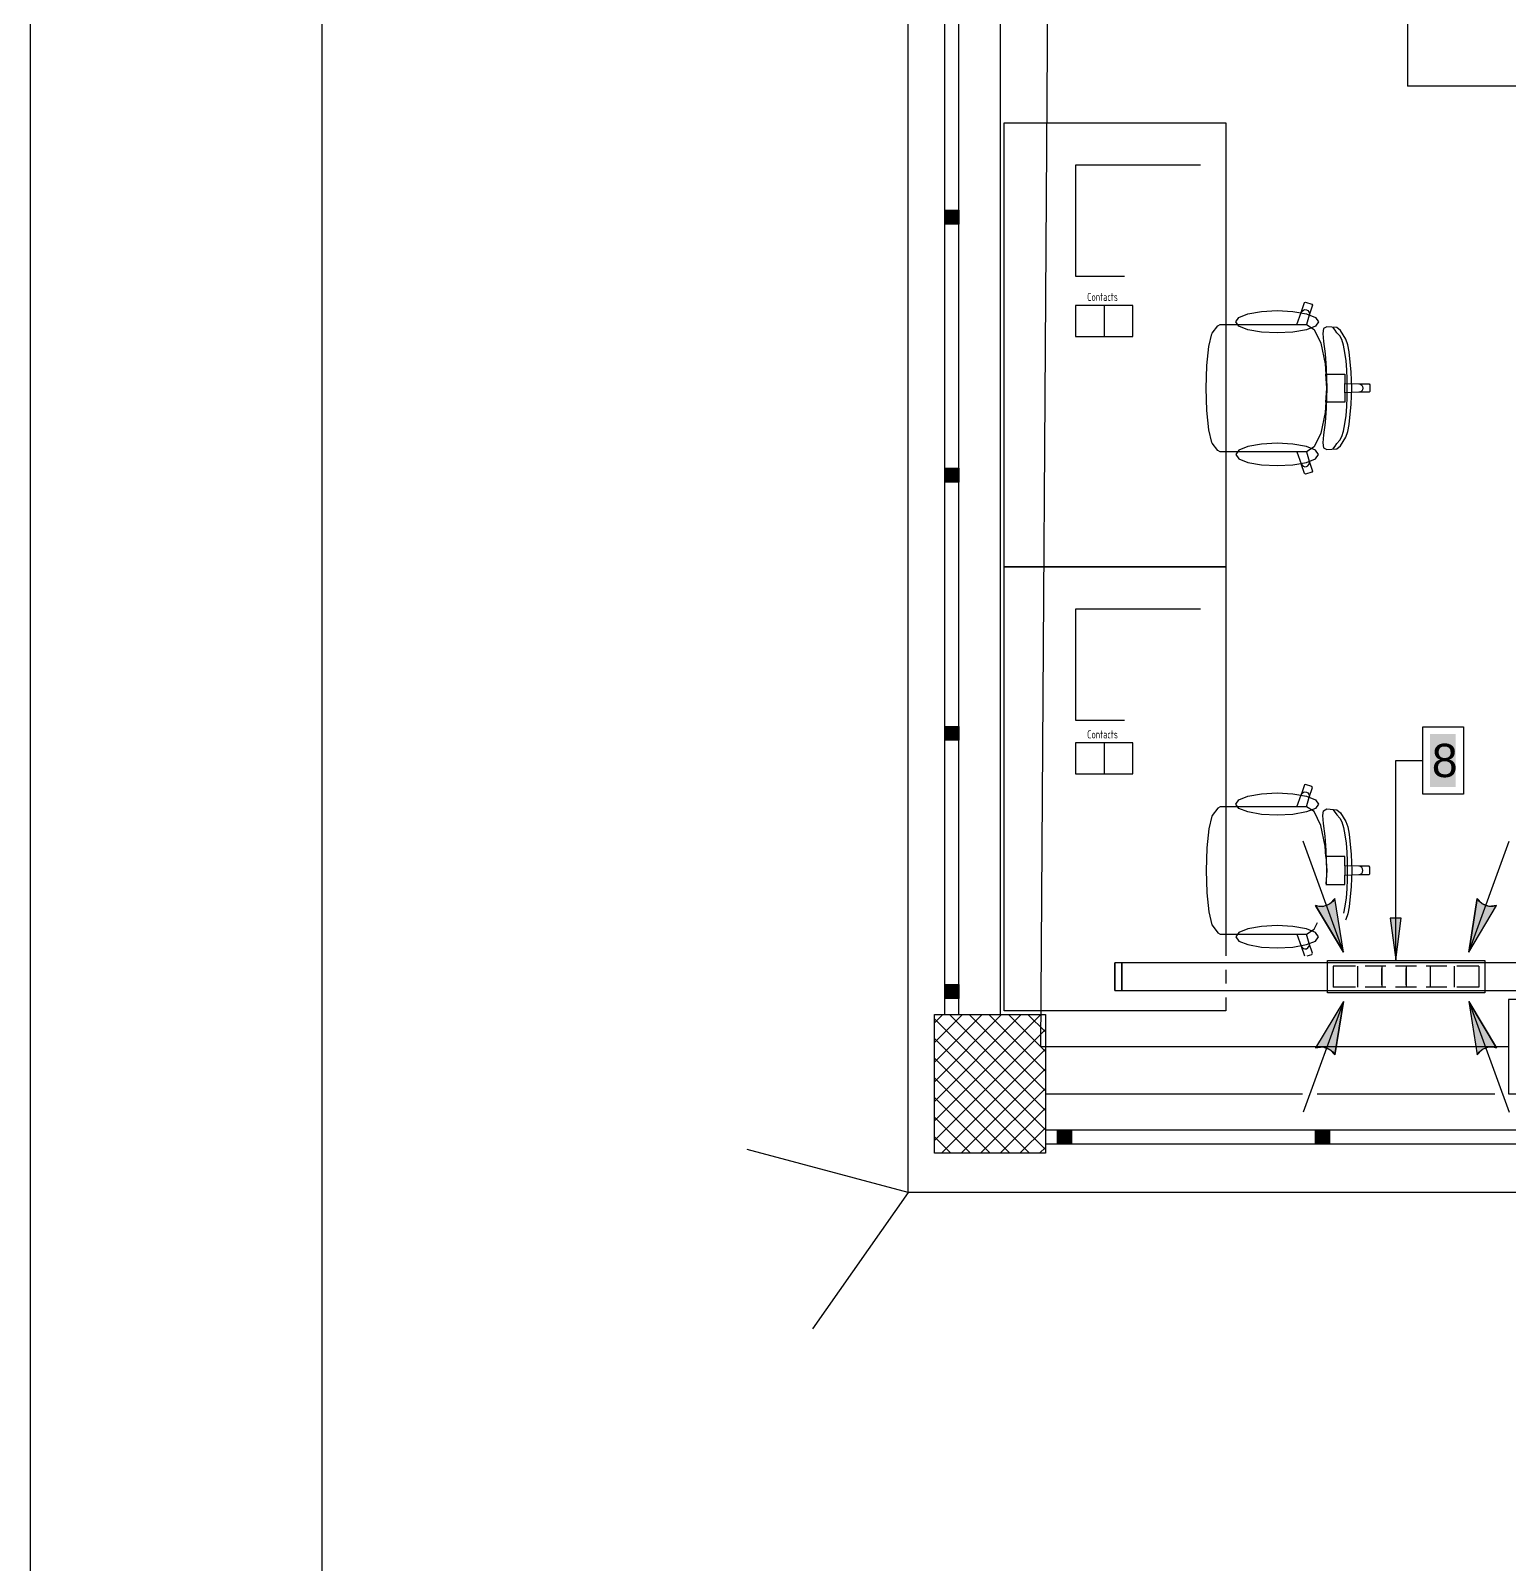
# Model space of a CAD drawing. Extents: x 25325 to 182345, y 3956 to 147305.
# Drawn here: x 91168.785 to 91172.981, y 73647.627 to 73651.979 of the extents above; entities that cross this region are included whole.
import ezdxf

# ---------------------------------------------------------------- set-up
doc = ezdxf.new("R2010")
doc.units = 0
doc.header["$MEASUREMENT"] = 0
for name, color, linetype in [('CAT6A CEILING PORTS', 5, 'CONTINUOUS'), ('CAT6A UNDERGROUND PORTS ROUTING', 1, 'CONTINUOUS'), ('CONTACTORS', 3, 'CONTINUOUS'), ('POWER DISTRIBUTION CONTROL LOOP', 2, 'CONTINUOUS')]:
    doc.layers.add(name, color=color, linetype=linetype)
doc.styles.add('PDF Arial', font='arial.ttf')
doc.styles.add('Tabla_100', font='simplex.shx', dxfattribs={"width": 0.7, "height": 20})

# ---------------------------------------------------------------- blocks, each defined once
blk = doc.blocks.new('Sheet-Климатична и вентилационна система офис помещение етаж 4_1')
at = {"layer": 'CAT6A UNDERGROUND PORTS ROUTING', "true_color": 0xd8d8d8, "transparency": 33554687}
for points in [[(3.4219, 14.1346), (3.4219, 14.1739), (3.3826, 14.1739), (3.3826, 14.1346)], [(3.4219, 13.4023), (3.4219, 13.4417), (3.3826, 13.4417), (3.3826, 13.4023)], [(3.4219, 12.6701), (3.4219, 12.7094), (3.3826, 12.7094), (3.3826, 12.6701)], [(3.4219, 11.9378), (3.4219, 11.9772), (3.3826, 11.9772), (3.3826, 11.9378)], [(3.7416, 11.5252), (3.7416, 11.5646), (3.7022, 11.5646), (3.7022, 11.5252)], [(4.4739, 11.5252), (4.4739, 11.5646), (4.4345, 11.5646), (4.4345, 11.5252)]]:
    blk.add_hatch(color=254, dxfattribs=at).paths.add_polyline_path(points)
at = {"layer": 'CAT6A UNDERGROUND PORTS ROUTING', "true_color": 0xffffff, "transparency": 33554687}
blk.add_hatch(color=7, dxfattribs=at).paths.add_polyline_path([(4.7588, 12.6882), (4.8317, 12.6882), (4.8317, 12.5371), (4.7588, 12.5371)])
at = {"layer": 'CAT6A UNDERGROUND PORTS ROUTING', "transparency": 33554687}
for color, points in [(5, [(4.5134, 12.0693), (4.4894, 12.221), (4.4831, 12.2125), (4.475, 12.2057), (4.4655, 12.2009), (4.4552, 12.1985), (4.4446, 12.1985), (4.4343, 12.2009)]), (5, [(4.869, 12.0693), (4.948, 12.2009), (4.9377, 12.1985), (4.9272, 12.1985), (4.9169, 12.2009), (4.9074, 12.2057), (4.8993, 12.2125), (4.893, 12.221)]), (7, [(4.6618, 12.0468), (4.6773, 12.165), (4.6462, 12.165)]), (5, [(4.4894, 11.7774), (4.5134, 11.929), (4.4343, 11.7974), (4.4446, 11.7999), (4.4552, 11.7999), (4.4655, 11.7974), (4.475, 11.7927), (4.4831, 11.7859)]), (5, [(4.893, 11.7774), (4.8993, 11.7859), (4.9074, 11.7927), (4.9169, 11.7974), (4.9272, 11.7999), (4.9377, 11.7999), (4.948, 11.7974), (4.869, 11.929)])]:
    blk.add_hatch(color=color, dxfattribs=at).paths.add_polyline_path(points)
at = {"layer": 'CAT6A UNDERGROUND PORTS ROUTING', "color": 7, "transparency": 33554687}
for points in [[(0.7878, 0.3149), (0.7878, 23.0701)], [(4.7391, 12.7078), (4.8541, 12.7078), (4.8541, 12.5173), (4.7391, 12.5173), (4.7391, 12.7078)], [(4.6618, 12.6126), (4.7391, 12.6126)], [(4.6618, 12.0468), (4.6618, 12.6126)], [(4.5134, 12.0693), (4.3989, 12.3838)], [(4.869, 12.0693), (4.9834, 12.3838)], [(4.4343, 12.2009), (4.4552, 12.1985), (4.475, 12.2057), (4.4894, 12.221)], [(4.4894, 12.221), (4.4831, 12.2125), (4.475, 12.2057), (4.4655, 12.2009), (4.4552, 12.1985), (4.4446, 12.1985), (4.4343, 12.2009)], [(4.5134, 12.0693), (4.4343, 12.2009)], [(4.4343, 12.2009), (4.5134, 12.0693)], [(4.5134, 12.0693), (4.4894, 12.221)], [(4.5134, 12.0693), (4.4894, 12.221)], [(4.869, 12.0693), (4.893, 12.221)], [(4.893, 12.221), (4.869, 12.0693)], [(4.869, 12.0693), (4.948, 12.2009)], [(4.869, 12.0693), (4.948, 12.2009)], [(4.948, 12.2009), (4.9272, 12.1985), (4.9074, 12.2057), (4.893, 12.221)], [(4.948, 12.2009), (4.9377, 12.1985), (4.9272, 12.1985), (4.9169, 12.2009), (4.9074, 12.2057), (4.8993, 12.2125), (4.893, 12.221)], [(4.6618, 12.0468), (4.6773, 12.165), (4.6462, 12.165), (4.6618, 12.0468)], [(4.468, 12.0223), (4.468, 12.0452)], [(4.468, 12.0452), (4.9144, 12.0452)], [(4.468, 11.9762), (4.468, 12.0222)], [(4.4845, 12.0287), (4.4845, 11.9992)], [(4.5475, 12.0287), (4.4845, 12.0287)], [(4.5534, 12.0287), (4.5534, 11.9992)], [(4.6341, 12.0287), (4.575, 12.0287)], [(4.6223, 12.0287), (4.6223, 12.0223)], [(4.6223, 12.0222), (4.6223, 11.9762)], [(4.6223, 11.9992), (4.6223, 12.0222)], [(4.7207, 12.0287), (4.6616, 12.0287)], [(4.6912, 12.0287), (4.6912, 12.0223)], [(4.6912, 12.0222), (4.6912, 11.9762)], [(4.6912, 11.9992), (4.6912, 12.0222)], [(4.8073, 12.0287), (4.7483, 12.0287)], [(4.7601, 12.0287), (4.7601, 12.0223)], [(4.7601, 12.0222), (4.7601, 11.9762)], [(4.7601, 12.0222), (4.7601, 11.9992)], [(4.829, 11.9992), (4.829, 12.0287)], [(4.8979, 12.0287), (4.8349, 12.0287)], [(4.8979, 12.0287), (4.8979, 11.9992)], [(4.9144, 12.0452), (4.9144, 12.0223)], [(4.9144, 12.0222), (4.9144, 11.9762)], [(4.468, 11.9531), (4.468, 11.9761)], [(4.4845, 11.9992), (4.4845, 11.9697)], [(4.5475, 11.9697), (4.4845, 11.9697)], [(4.5534, 11.9992), (4.5534, 11.9697)], [(4.6341, 11.9697), (4.575, 11.9697)], [(4.6223, 11.9762), (4.6223, 11.9992)], [(4.6223, 11.9761), (4.6223, 11.9697)], [(4.7207, 11.9697), (4.6616, 11.9697)], [(4.6912, 11.9762), (4.6912, 11.9992)], [(4.6912, 11.9761), (4.6912, 11.9697)], [(4.8073, 11.9697), (4.7483, 11.9697)], [(4.7601, 11.9992), (4.7601, 11.9762)], [(4.7601, 11.9761), (4.7601, 11.9697)], [(4.829, 11.9697), (4.829, 11.9992)], [(4.8979, 11.9697), (4.8349, 11.9697)], [(4.8979, 11.9992), (4.8979, 11.9697)], [(4.9144, 11.9761), (4.9144, 11.9531)], [(4.5134, 11.929), (4.3989, 11.6146)], [(4.5134, 11.929), (4.4343, 11.7974)], [(4.5134, 11.929), (4.4343, 11.7974)], [(4.9144, 11.9531), (4.468, 11.9531)], [(4.5134, 11.929), (4.4894, 11.7774)], [(4.4894, 11.7774), (4.5134, 11.929)], [(4.869, 11.929), (4.893, 11.7774)], [(4.869, 11.929), (4.948, 11.7974)], [(4.869, 11.929), (4.9834, 11.6146)], [(4.948, 11.7974), (4.869, 11.929)], [(4.869, 11.929), (4.893, 11.7774)], [(4.4343, 11.7974), (4.4552, 11.7999), (4.475, 11.7927), (4.4894, 11.7774)], [(4.4343, 11.7974), (4.4446, 11.7999), (4.4552, 11.7999), (4.4655, 11.7974), (4.475, 11.7927), (4.4831, 11.7859), (4.4894, 11.7774)], [(4.948, 11.7974), (4.9272, 11.7999), (4.9074, 11.7927), (4.893, 11.7774)], [(4.893, 11.7774), (4.8993, 11.7859), (4.9074, 11.7927), (4.9169, 11.7974), (4.9272, 11.7999), (4.9377, 11.7999), (4.948, 11.7974)]]:
    blk.add_lwpolyline(points, dxfattribs=at)
at = {"layer": 'CAT6A UNDERGROUND PORTS ROUTING', "color": 253, "true_color": 0x9c9c9c, "transparency": 33554687}
for points in [[(11.6602, 11.3866), (11.735, 11.3866), (11.735, 10.7465), (12.05, 10.7465), (12.05, 10.8252), (11.8138, 10.8252), (11.8138, 11.4654), (11.6602, 11.4654), (11.6602, 11.3866), (3.2778, 11.3866), (3.2778, 15.677)], [(3.3826, 11.8921), (3.3826, 15.677)], [(3.4219, 11.8921), (3.4219, 15.677)], [(3.54, 11.8921), (3.54, 15.677)], [(3.5503, 14.422), (4.1802, 14.422), (4.1802, 13.1622), (3.5503, 13.1622), (3.5503, 14.422)], [(4.1074, 14.3019), (3.7531, 14.3019)], [(3.7531, 14.3019), (3.7531, 13.987)], [(4.1074, 14.3019), (4.1074, 14.3019)], [(3.3826, 14.1739), (3.4219, 14.1739), (3.4219, 14.1346), (3.3826, 14.1346), (3.3826, 14.1739)], [(3.7531, 13.987), (3.892, 13.987)], [(4.3254, 13.889), (4.3703, 13.8866), (4.4084, 13.8798), (4.4338, 13.8695), (4.4427, 13.8574), (4.4338, 13.8452), (4.4084, 13.8349), (4.3703, 13.8281), (4.3254, 13.8257), (4.2805, 13.8281), (4.2424, 13.8349), (4.217, 13.8452), (4.2081, 13.8574), (4.217, 13.8695), (4.2424, 13.8798), (4.2805, 13.8866), (4.3254, 13.889)], [(4.3816, 13.8497), (4.3939, 13.8838), (4.3962, 13.8879), (4.3998, 13.8908), (4.4042, 13.892), (4.4087, 13.8915), (4.4128, 13.8892), (4.4156, 13.8856), (4.4168, 13.8811), (4.4163, 13.8765)], [(4.3939, 13.8838), (4.4029, 13.9117), (4.4059, 13.9133), (4.4238, 13.9074), (4.4253, 13.9044), (4.4163, 13.8765), (4.4087, 13.8496), (4.4306, 13.8359), (4.4493, 13.7968), (4.4619, 13.7382), (4.4637, 13.7088), (4.4942, 13.7088), (4.5178, 13.7088), (4.5178, 13.6825), (4.557, 13.6811), (4.5861, 13.6811), (4.5884, 13.6787), (4.5884, 13.6692), (4.5884, 13.6597), (4.5861, 13.6573), (4.557, 13.6573), (4.5178, 13.6559), (4.5178, 13.6295), (4.4942, 13.6295), (4.4637, 13.6295), (4.4619, 13.6001), (4.4493, 13.5415), (4.4306, 13.5024), (4.4087, 13.4887), (4.4163, 13.4618), (4.4253, 13.434), (4.4238, 13.431), (4.4059, 13.4251), (4.4029, 13.4266), (4.3939, 13.4545)], [(4.4087, 13.4887), (4.4085, 13.4886), (4.3816, 13.4886), (4.2169, 13.4886), (4.1885, 13.4886), (4.1641, 13.4886), (4.1573, 13.4922), (4.1406, 13.5133), (4.1399, 13.515), (4.1315, 13.5512), (4.1259, 13.6053), (4.1258, 13.6062), (4.1239, 13.6692), (4.1258, 13.7322), (4.1259, 13.733), (4.1315, 13.7872), (4.1399, 13.8233), (4.1406, 13.825), (4.1573, 13.8461), (4.1641, 13.8497), (4.1885, 13.8497), (4.2169, 13.8497), (4.3816, 13.8497), (4.4085, 13.8497), (4.4087, 13.8496)], [(4.5357, 13.7144), (4.5302, 13.7721), (4.5264, 13.7925), (4.5207, 13.8082), (4.5049, 13.8326), (4.4945, 13.8409), (4.4661, 13.8435), (4.457, 13.8382), (4.4546, 13.8246), (4.4567, 13.8019), (4.4613, 13.7662), (4.4649, 13.7261), (4.4668, 13.6692), (4.4649, 13.6122), (4.4613, 13.5721), (4.4567, 13.5365), (4.4546, 13.5137), (4.457, 13.5001), (4.4661, 13.4948), (4.4945, 13.4974), (4.5049, 13.5057), (4.5207, 13.5302), (4.5264, 13.5459), (4.5302, 13.5663), (4.5357, 13.6239), (4.5374, 13.6692), (4.5357, 13.7144)], [(4.4903, 13.8335), (4.4862, 13.8385), (4.4842, 13.8414)], [(4.4842, 13.4969), (4.4862, 13.4999), (4.4903, 13.5048), (4.4951, 13.5119), (4.5031, 13.5211), (4.5091, 13.5315), (4.514, 13.5475), (4.5179, 13.568), (4.5208, 13.5916), (4.5228, 13.6171), (4.524, 13.6434), (4.5244, 13.6692), (4.524, 13.6949), (4.5228, 13.7212), (4.5208, 13.7468), (4.5179, 13.7704), (4.514, 13.7908), (4.5091, 13.8068), (4.5031, 13.8172), (4.4951, 13.8264), (4.4903, 13.8335)], [(4.4637, 13.6295), (4.4662, 13.6692), (4.4637, 13.7088)], [(4.5178, 13.6559), (4.5178, 13.6692), (4.5178, 13.6825)], [(4.557, 13.6811), (4.5615, 13.6801), (4.5653, 13.6776), (4.5679, 13.6737), (4.5688, 13.6692), (4.5679, 13.6646), (4.5653, 13.6608), (4.5615, 13.6582), (4.557, 13.6573)], [(4.3254, 13.4493), (4.3703, 13.4517), (4.4084, 13.4586), (4.4338, 13.4689), (4.4427, 13.481), (4.4338, 13.4931), (4.4084, 13.5034), (4.3703, 13.5103), (4.3254, 13.5127), (4.2805, 13.5103), (4.2424, 13.5034), (4.217, 13.4931), (4.2081, 13.481), (4.217, 13.4689), (4.2424, 13.4586), (4.2805, 13.4517), (4.3254, 13.4493)], [(4.3816, 13.4886), (4.3939, 13.4545), (4.3962, 13.4504), (4.3998, 13.4476), (4.4042, 13.4463), (4.4087, 13.4469), (4.4128, 13.4491), (4.4156, 13.4528), (4.4168, 13.4572), (4.4163, 13.4618)], [(3.3826, 13.4417), (3.4219, 13.4417), (3.4219, 13.4023), (3.3826, 13.4023), (3.3826, 13.4417)], [(3.5503, 13.1622), (4.1802, 13.1622), (4.1802, 12.0582)], [(4.1802, 11.9401), (4.1802, 11.9024), (3.5503, 11.9024), (3.5503, 13.1622)], [(4.1074, 13.0421), (3.7531, 13.0421)], [(3.7531, 13.0421), (3.7531, 12.7272)], [(4.1074, 13.0421), (4.1074, 13.0421)], [(3.3826, 12.7094), (3.4219, 12.7094), (3.4219, 12.6701), (3.3826, 12.6701), (3.3826, 12.7094)], [(3.7531, 12.7272), (3.892, 12.7272)], [(4.4645, 12.2612), (4.4942, 12.2612), (4.5178, 12.2612), (4.5178, 12.2876), (4.557, 12.289), (4.5861, 12.289), (4.5884, 12.2913), (4.5884, 12.3009), (4.5884, 12.3104), (4.5861, 12.3127), (4.557, 12.3127), (4.5178, 12.3142), (4.5178, 12.3405), (4.4942, 12.3405), (4.4637, 12.3405), (4.4619, 12.3699), (4.4493, 12.4285), (4.4306, 12.4676), (4.4087, 12.4813), (4.4163, 12.5082), (4.4253, 12.5361), (4.4238, 12.5391), (4.4059, 12.5449), (4.4029, 12.5434), (4.3939, 12.5155)], [(4.3254, 12.5207), (4.3703, 12.5183), (4.4084, 12.5115), (4.4338, 12.5012), (4.4427, 12.489), (4.4338, 12.4769), (4.4084, 12.4666), (4.3703, 12.4598), (4.3254, 12.4573), (4.2805, 12.4598), (4.2424, 12.4666), (4.217, 12.4769), (4.2081, 12.489), (4.217, 12.5012), (4.2424, 12.5115), (4.2805, 12.5183), (4.3254, 12.5207)], [(4.3816, 12.4814), (4.3939, 12.5155), (4.3962, 12.5196), (4.3998, 12.5224), (4.4042, 12.5237), (4.4087, 12.5232), (4.4128, 12.5209), (4.4156, 12.5173), (4.4168, 12.5128), (4.4163, 12.5082)], [(4.4087, 12.4813), (4.4085, 12.4814), (4.3816, 12.4814), (4.2169, 12.4814), (4.1885, 12.4814), (4.1641, 12.4814), (4.1573, 12.4778), (4.1406, 12.4567), (4.1399, 12.455), (4.1315, 12.4188), (4.1259, 12.3647), (4.1258, 12.3639), (4.1239, 12.3009), (4.1258, 12.2378), (4.1259, 12.237), (4.1315, 12.1829), (4.1399, 12.1467), (4.1406, 12.145), (4.1573, 12.1239), (4.1641, 12.1203), (4.1885, 12.1203), (4.2169, 12.1203), (4.3816, 12.1203), (4.4085, 12.1203), (4.4087, 12.1204)], [(4.4654, 12.2587), (4.4668, 12.3009), (4.4649, 12.3578), (4.4613, 12.3979), (4.4567, 12.4336), (4.4546, 12.4563), (4.457, 12.4699), (4.4661, 12.4752), (4.4945, 12.4726), (4.5049, 12.4643), (4.5207, 12.4399), (4.5264, 12.4241), (4.5302, 12.4038), (4.5357, 12.3461), (4.5374, 12.3009), (4.5357, 12.2556)], [(4.4842, 12.4731), (4.4862, 12.4702), (4.4903, 12.4652), (4.4951, 12.4581), (4.5031, 12.4489), (4.5091, 12.4385), (4.514, 12.4225), (4.5179, 12.4021), (4.5208, 12.3784), (4.5228, 12.3529), (4.524, 12.3266), (4.5244, 12.3009), (4.524, 12.2751), (4.5228, 12.2488), (4.5208, 12.2233), (4.5179, 12.1997), (4.514, 12.1792)], [(4.4637, 12.3405), (4.4662, 12.3009), (4.4638, 12.263)], [(4.5178, 12.3142), (4.5178, 12.3009), (4.5178, 12.2876)], [(4.557, 12.289), (4.5615, 12.2899), (4.5653, 12.2925), (4.5679, 12.2963), (4.5688, 12.3009), (4.5679, 12.3054), (4.5653, 12.3093), (4.5615, 12.3118), (4.557, 12.3127)], [(4.5357, 12.2556), (4.5302, 12.1979), (4.5264, 12.1776), (4.5207, 12.1619), (4.5191, 12.1593)], [(4.3254, 12.081), (4.3703, 12.0834), (4.4084, 12.0903), (4.4338, 12.1005), (4.4427, 12.1127), (4.4338, 12.1248), (4.4084, 12.1351), (4.3703, 12.1419), (4.3254, 12.1444), (4.2805, 12.1419), (4.2424, 12.1351), (4.217, 12.1248), (4.2081, 12.1127), (4.217, 12.1005), (4.2424, 12.0903), (4.2805, 12.0834), (4.3254, 12.081)], [(4.4103, 12.0582), (4.4238, 12.0626), (4.4253, 12.0656), (4.4163, 12.0935), (4.4087, 12.1204), (4.4306, 12.1341), (4.4399, 12.1534)], [(4.3816, 12.1203), (4.3939, 12.0862), (4.3962, 12.0821), (4.3998, 12.0793), (4.4042, 12.078), (4.4087, 12.0785), (4.4128, 12.0808), (4.4156, 12.0845), (4.4168, 12.0889), (4.4163, 12.0935)], [(4.3939, 12.0862), (4.4029, 12.0583), (4.403, 12.0582)], [(4.1802, 12.0189), (4.1802, 11.9795)], [(3.3826, 11.9772), (3.4219, 11.9772), (3.4219, 11.9378), (3.3826, 11.9378), (3.3826, 11.9772)], [(3.3526, 11.8683), (3.3765, 11.8921)], [(3.3526, 11.8126), (3.4322, 11.8921)], [(3.3526, 11.7569), (3.4879, 11.8921)], [(3.3526, 11.7012), (3.5435, 11.8921)], [(3.3526, 11.6456), (3.5992, 11.8921)], [(3.3526, 11.5899), (3.6549, 11.8921)], [(3.3526, 11.8921), (3.6676, 11.8921), (3.6676, 11.4984), (3.3526, 11.4984), (3.3526, 11.8921)], [(3.6676, 11.62), (3.3954, 11.8921)], [(3.6676, 11.6757), (3.4511, 11.8921)], [(3.6676, 11.7313), (3.5068, 11.8921)], [(3.6676, 11.787), (3.5625, 11.8921)], [(3.6676, 11.8427), (3.6181, 11.8921)], [(3.6676, 11.5643), (3.3526, 11.8793)], [(3.3526, 11.5342), (3.6676, 11.8492)], [(3.6676, 11.5086), (3.3526, 11.8236)], [(3.3725, 11.4984), (3.6676, 11.7935)], [(3.6221, 11.4984), (3.3526, 11.7679)], [(3.5664, 11.4984), (3.3526, 11.7122)], [(3.4282, 11.4984), (3.6676, 11.7378)], [(3.4839, 11.4984), (3.6676, 11.6821)], [(3.6676, 11.6669), (4.3971, 11.6669)], [(4.439, 11.6669), (4.9434, 11.6669)], [(3.5107, 11.4984), (3.3526, 11.6565)], [(3.5396, 11.4984), (3.6676, 11.6265)], [(3.4551, 11.4984), (3.3526, 11.6009)], [(3.3994, 11.4984), (3.3526, 11.5452)], [(3.5952, 11.4984), (3.6676, 11.5708)], [(3.6676, 11.5646), (7.4816, 11.5646)], [(3.7022, 11.5646), (3.7416, 11.5646), (3.7416, 11.5252), (3.7022, 11.5252), (3.7022, 11.5646)], [(4.4345, 11.5646), (4.4739, 11.5646), (4.4739, 11.5252), (4.4345, 11.5252), (4.4345, 11.5646)], [(3.6509, 11.4984), (3.6676, 11.5151)], [(3.6676, 11.5252), (7.4816, 11.5252)]]:
    blk.add_lwpolyline(points, dxfattribs=at)
at = {"layer": 'CAT6A UNDERGROUND PORTS ROUTING', "color": 5, "transparency": 33554687}
for points in [[(3.8843, 12.0386), (3.8646, 12.0386)], [(3.8646, 11.9992), (3.8646, 12.0094), (3.8646, 12.0189), (3.8646, 12.027), (3.8646, 12.0333), (3.8646, 12.0372), (3.8646, 12.0386)], [(3.8646, 12.0386), (3.8646, 12.0372)], [(3.8646, 12.0366), (3.8646, 12.0333), (3.8646, 12.027), (3.8646, 12.0189), (3.8646, 12.0094), (3.8646, 11.9992)], [(6.1439, 12.0386), (3.8843, 12.0386)], [(3.8843, 11.9992), (3.8843, 12.0094), (3.8843, 12.0189), (3.8843, 12.027), (3.8843, 12.0333), (3.8843, 12.0372), (3.8843, 12.0386)], [(3.8843, 12.0386), (3.8843, 12.0372), (3.8843, 12.0333), (3.8843, 12.027), (3.8843, 12.0189), (3.8843, 12.0094), (3.8843, 11.9992)], [(3.8646, 11.9992), (3.8646, 11.989), (3.8646, 11.9795), (3.8646, 11.9713), (3.8646, 11.9651), (3.8646, 11.9612), (3.8646, 11.9598)], [(3.8646, 11.9598), (3.8646, 11.9612), (3.8646, 11.9651), (3.8646, 11.9713), (3.8646, 11.9795), (3.8646, 11.989), (3.8646, 11.9992)], [(3.8843, 11.9598), (3.8843, 11.9612), (3.8843, 11.9651), (3.8843, 11.9713), (3.8843, 11.9795), (3.8843, 11.989), (3.8843, 11.9992)], [(3.8843, 11.9992), (3.8843, 11.989), (3.8843, 11.9795), (3.8843, 11.9713), (3.8843, 11.9651), (3.8843, 11.9612), (3.8843, 11.9598)], [(3.8646, 11.9598), (3.8843, 11.9598)], [(3.8843, 11.9598), (6.1439, 11.9598)]]:
    blk.add_lwpolyline(points, dxfattribs=at)
at = {"layer": 'CAT6A UNDERGROUND PORTS ROUTING', "color": 81, "true_color": 0x9cdc9c, "transparency": 33554687}
for points in [[(3.2778, 11.3866), (2.8215, 11.5089)], [(3.2778, 11.3866), (3.0069, 10.9997)]]:
    blk.add_lwpolyline(points, dxfattribs=at)
at = {"layer": 'CAT6A UNDERGROUND PORTS ROUTING', "color": 7, "insert": (4.7642, 12.5642), "char_height": 0.094445, "attachment_point": 7, "style": 'PDF Arial'}
blk.add_mtext('\\W1.001422;8', dxfattribs=at)

msp = doc.modelspace()

# ---------------------------------------------------------------- linework, layer by layer
at = {"layer": 'CAT6A CEILING PORTS'}
for p in [(91172.6919, 73652.7052), (91177.7672, 73651.8214)]:
    msp.add_line(p, (91172.6919, 73651.8214), dxfattribs=at)
at = {"layer": 'CAT6A UNDERGROUND PORTS ROUTING'}
for p in [(91171.6706, 73652.1009), (91172.9794, 73649.0959)]:
    msp.add_line(p, (91171.651, 73649.0959), dxfattribs=at)
msp.add_lwpolyline([(91172.9794, 73649.2294), (91172.9794, 73648.9623), (91173.5623, 73648.9623), (91173.5623, 73649.2294)], close=True, dxfattribs=at)
at = {"layer": 'CONTACTORS'}
for p, q in [((91171.831, 73651.1994), (91171.831, 73651.1113)), ((91171.831, 73649.9582), (91171.831, 73649.87))]:
    msp.add_line(p, q, dxfattribs=at)
for points in [[(91171.7497, 73651.1994), (91171.7497, 73651.1113), (91171.9124, 73651.1113), (91171.9124, 73651.1994)], [(91171.7497, 73649.9582), (91171.7497, 73649.87), (91171.9124, 73649.87), (91171.9124, 73649.9582)]]:
    msp.add_lwpolyline(points, close=True, dxfattribs=at)
at = {"layer": 'POWER DISTRIBUTION CONTROL LOOP'}
msp.add_line((91169.6114, 73653.9416), (91169.6114, 73645.7826), dxfattribs=at)

# ---------------------------------------------------------------- block references
at = {"layer": 'CAT6A UNDERGROUND PORTS ROUTING'}
msp.add_blockref('Sheet-Климатична и вентилационна система офис помещение етаж 4_1', (91167.997, 73637.2953), dxfattribs=at)

# ---------------------------------------------------------------- texts
at = {"layer": 'CONTACTORS', "char_height": 0.0227, "attachment_point": 1, "style": 'Tabla_100'}
for insert in [(91171.7832, 73651.2347), (91171.7832, 73649.9934)]:
    msp.add_mtext_dynamic_manual_height_columns('Contacts', width=1.026008, gutter_width=0.1142, heights=[0], dxfattribs=dict(at, insert=insert))

doc.saveas('drawing.dxf')
